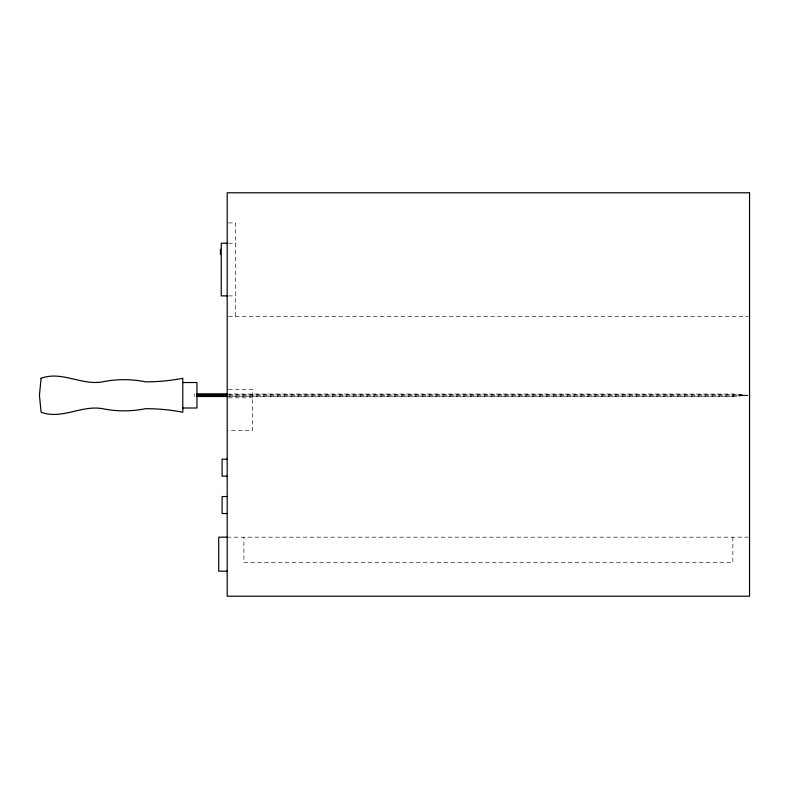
<?xml version="1.0" encoding="UTF-8"?>
<svg xmlns="http://www.w3.org/2000/svg" width="789" height="789" viewBox="0 0 789 789"><rect width="100%" height="100%" fill="white"/><g stroke="black" fill="none" stroke-linecap="round" stroke-linejoin="round"><path stroke-width="0.59" stroke-dasharray="3.94 2.96" d="M228.682 396.482L733.05 396.482L747.321 395.348L733.05 394.056L228.682 394.056M747.321 395.328L733.05 396.167L228.682 396.167M228.415 222.912L235.694 222.912L235.694 316.34M228.475 243.239L235.694 243.239M228.475 295.895L235.694 295.895M228.415 316.34L748.317 316.34M228.415 389.352L252.677 389.352L252.677 430.577L228.415 430.577M228.682 394.362L733.05 394.362L747.321 395.2M228.682 395.259L747.982 395.259M228.415 397.843L252.677 397.843M227.202 537.171L748.317 537.171M733.05 394.056L733.05 396.482M732.853 537.171L732.853 562.656L243.9 562.656L243.9 537.171M194.242 394.056L194.242 396.482"/><path stroke-width="1.18" d="M227.271 243.239L221.255 243.239L221.255 295.895L227.271 295.895M182.782 382.527L196.954 382.527L196.954 408.002L182.782 408.002M196.698 394.056L227.459 394.056M196.698 394.362L227.459 394.362M196.698 395.259L227.459 395.259M196.698 396.167L227.459 396.167M196.698 396.482L227.459 396.482M227.202 459.178L222.103 459.178L222.103 476.161L227.202 476.161M227.202 496.547L222.103 496.547L222.103 513.54L227.202 513.54M227.202 537.171L218.711 537.171L218.711 571.147L227.202 571.147M220.407 249.206L220.407 254.295M41.077 378.276L39.45 395.259L41.077 412.252C62.311 420.073 82.717 404.057 104.197 409.018C117.837 411.542 131.832 411.444 145.423 408.712C157.968 408.643 170.483 409.816 182.782 412.252L182.782 378.276C170.483 380.712 157.968 381.886 145.423 381.817C131.832 379.085 117.837 378.986 104.197 381.511C82.717 386.472 62.311 370.455 41.077 378.276M749.55 192.782L227.202 192.782L227.202 596.218L749.55 596.218L749.55 192.782"/></g></svg>
